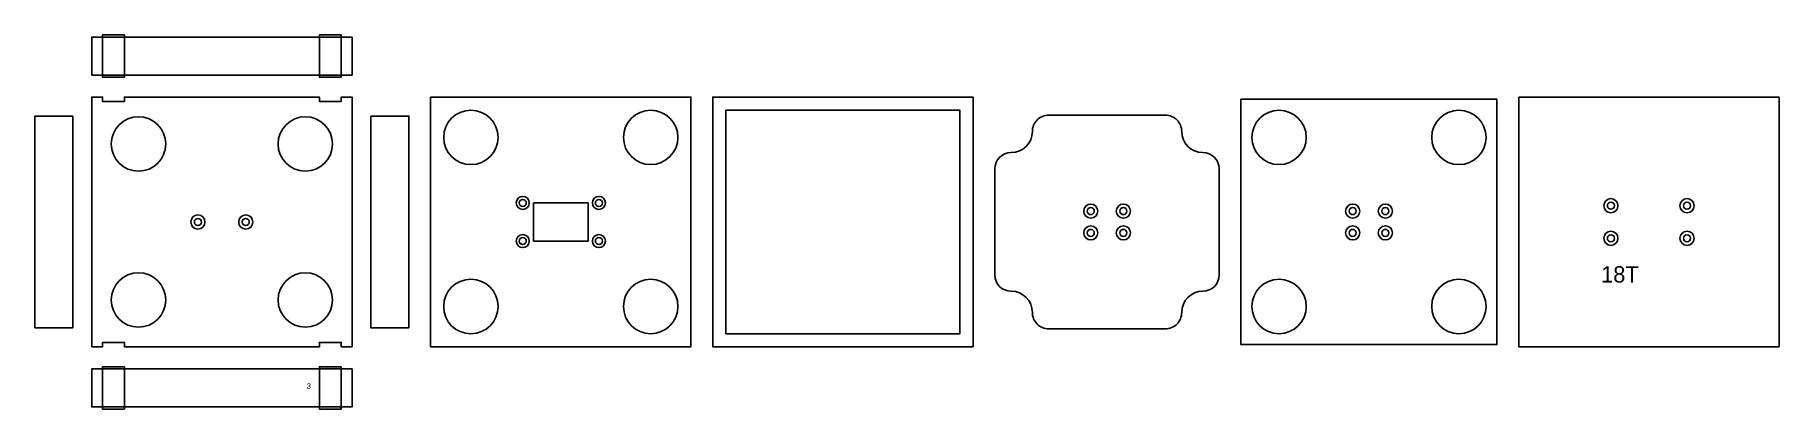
# Model space of a CAD drawing. Header units: millimetres. Extents: x 368 to 1971, y 207 to 551.
import ezdxf

# ---------------------------------------------------------------- set-up
doc = ezdxf.new("R2010")
doc.units = ezdxf.units.MM
for name, color, linetype in [('TEXT', 3, 'Continuous'), ('볼트 구멍', 7, 'Continuous'), ('치구', 7, 'Continuous')]:
    doc.layers.add(name, color=color, linetype=linetype)

msp = doc.modelspace()

# ---------------------------------------------------------------- linework, layer by layer
at = {"layer": '볼트 구멍', "color": 3}
msp.add_lwpolyline([(876, 361.5), (876, 396.5), (826, 396.5), (826, 361.5)], close=True, dxfattribs=at)
at = {"layer": '볼트 구멍', "color": 6}
for centre, radius in [((816, 396.5), 6), ((886, 396.5), 6), ((1338.1, 389), 6.5), ((1368.1, 389), 6.5), ((1578.9, 389), 6.5), ((1608.9, 389), 6.5), ((1816.2, 394), 6.5), ((1886.2, 394), 6.5), ((1338.1, 369), 6.5), ((1368.1, 369), 6.5), ((1578.9, 369), 6.5), ((1608.9, 369), 6.5), ((1816.2, 364), 6.5), ((1886.2, 364), 6.5), ((816, 361.5), 6), ((886, 361.5), 6)]:
    msp.add_circle(centre, radius, dxfattribs=at)
at = {"layer": '볼트 구멍', "color": 2}
for centre in [(517.4, 379), (561.4, 379)]:
    msp.add_circle(centre, 6.5, dxfattribs=at)
at = {"layer": '볼트 구멍', "color": 3}
for centre in [(816, 396.5), (886, 396.5), (1338.1, 389), (1368.1, 389), (1578.9, 389), (1608.9, 389), (1816.2, 394), (1886.2, 394), (517.4, 379), (561.4, 379), (1338.1, 369), (1368.1, 369), (1578.9, 369), (1608.9, 369), (816, 361.5), (886, 361.5), (1816.2, 364), (1886.2, 364)]:
    msp.add_circle(centre, 3.25, dxfattribs=at)
at = {"layer": '치구'}
for points in [[(419.8, 513.9), (659.1, 513.9), (659.1, 548.9), (419.8, 548.9)], [(419.8, 264.4), (429.8, 264.4), (429.8, 268.4), (449.8, 268.4), (449.8, 264.4), (629.1, 264.4), (629.1, 268.4), (649.1, 268.4), (649.1, 264.4), (659.1, 264.4), (659.1, 493.7), (649.1, 493.7), (649.1, 489.7), (629.1, 489.7), (629.1, 493.7), (449.8, 493.7), (449.8, 489.7), (429.8, 489.7), (429.8, 493.7), (419.8, 493.7)], [(731.3, 493.7), (731.3, 264.4), (970.6, 264.4), (970.6, 493.7)], [(1229.9, 264.4), (1229.9, 493.7), (990.6, 493.7), (990.6, 264.4)], [(1002.6, 276.4), (1217.9, 276.4), (1217.9, 481.7), (1002.6, 481.7)], [(1476.2, 491.7), (1476.2, 266.4), (1711.5, 266.4), (1711.5, 491.7)], [(1731.5, 493.7), (1731.5, 264.4), (1970.8, 264.4), (1970.8, 493.7)], [(402.5, 476.3), (367.5, 476.3), (367.5, 281.8), (402.5, 281.8)], [(676.3, 476.3), (711.3, 476.3), (711.3, 281.8), (676.3, 281.8)], [(419.8, 244.1), (659.1, 244.1), (659.1, 209.1), (419.8, 209.1)]]:
    msp.add_lwpolyline(points, close=True, dxfattribs=at)
at = {"layer": '치구', "color": 1}
for points in [[(429.8, 511.9), (449.8, 511.9), (449.8, 550.9), (429.8, 550.9)], [(649.1, 511.9), (629.1, 511.9), (629.1, 550.9), (649.1, 550.9)], [(429.8, 246.1), (449.8, 246.1), (449.8, 207.1), (429.8, 207.1)], [(649.1, 246.1), (629.1, 246.1), (629.1, 207.1), (649.1, 207.1)]]:
    msp.add_lwpolyline(points, close=True, dxfattribs=at)
at = {"layer": '치구'}
msp.add_lwpolyline([(1249.9, 427.7), (1249.9, 330.4, 0.414213), (1264.9, 315.4, -0.414213), (1284.4, 295.9, 0.414214), (1299.4, 280.9), (1406.7, 280.9, 0.414214), (1421.7, 295.9, -0.414213), (1441.2, 315.4, 0.414213), (1456.2, 330.4), (1456.2, 427.7, 0.414213), (1441.2, 442.7, -0.414213), (1421.7, 462.2, 0.414214), (1406.7, 477.2), (1299.4, 477.2, 0.414214), (1284.4, 462.2, -0.414213), (1264.9, 442.7, 0.414213)], format="xyb", close=True, dxfattribs=at)
for centre in [(768.3, 456.7), (933.6, 456.7), (1511.2, 456.7), (1676.5, 456.7), (462.8, 450.7), (616.1, 450.7), (462.8, 307.4), (616.1, 307.4), (768.3, 301.4), (933.6, 301.4), (1511.2, 301.4), (1676.5, 301.4)]:
    msp.add_circle(centre, 25, dxfattribs=at)

# ---------------------------------------------------------------- texts
at = {"layer": 'TEXT', "color": 1}
for s, height, p in [('18T', 15, (1807.2, 323.4)), ('3', 5, (617.4, 225.7))]:
    msp.add_text(s, height=height, dxfattribs=at).set_placement(p)

doc.saveas('drawing.dxf')
